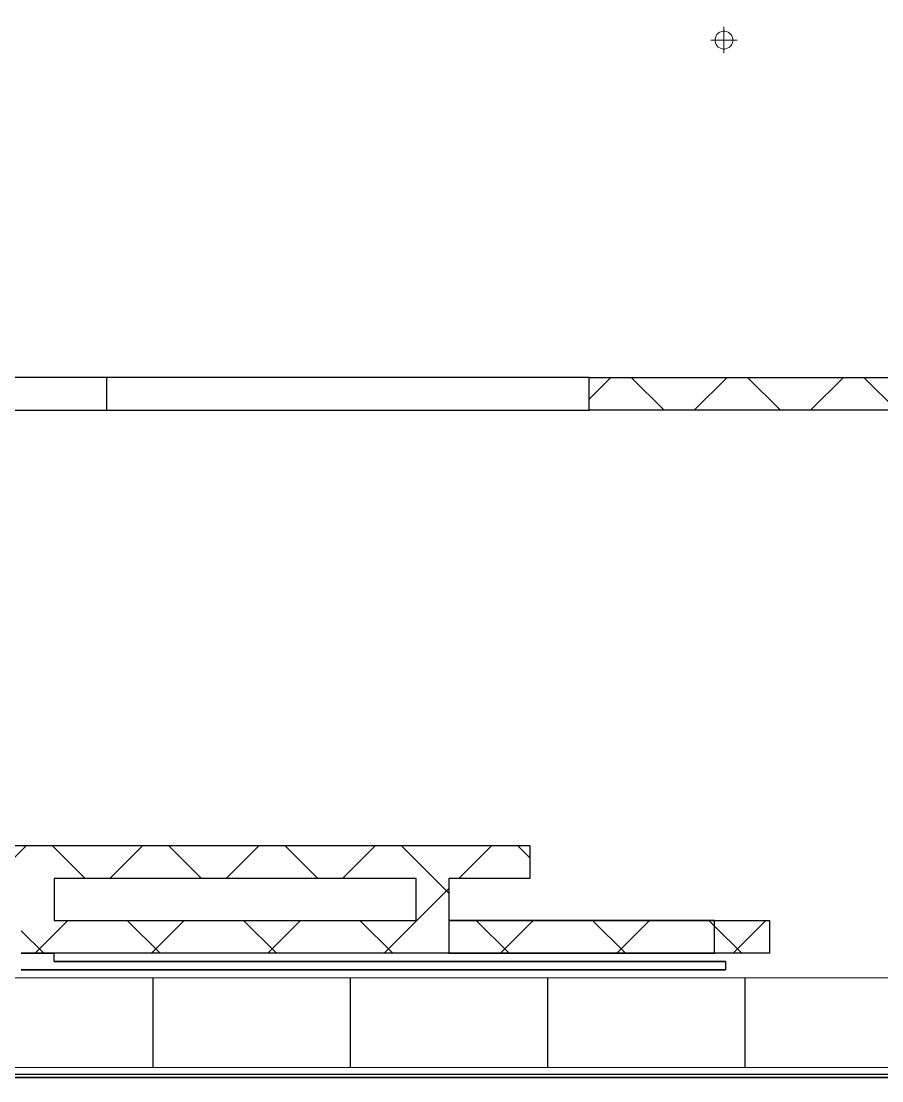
# Model space of a CAD drawing. Header units: millimetres. Extents: x 813027 to 1148939, y -931049 to -10.
# Drawn here: x 990540 to 995771, y -111815 to -105375 of the extents above; entities that cross this region are included whole.
import ezdxf

# ---------------------------------------------------------------- set-up
doc = ezdxf.new("R2010")
doc.units = ezdxf.units.MM
for name, color, linetype, lineweight in [('A-CLNG', 2, 'Continuous', 9), ('A-CLNG-PATT', 2, 'Continuous', 9), ('A-DETL', 1, 'Continuous', 25), ('A-DETL-GENF', 2, 'Continuous', 9), ('A-WALL-PATT', 1, 'Continuous', 25), ('I-WALL', 5, 'Continuous', 25), ('I-WALL-E', 2, 'Continuous', 25), ('P-PIPE', 2, 'Continuous', 9), ('P-PIPE-CNTR', 2, 'Continuous', 9), ('WALL-A', 3, 'Continuous', 25), ('WALL-E', 2, 'Continuous', 25)]:
    doc.layers.add(name, color=color, linetype=linetype, lineweight=lineweight)
pattern_1 = [(45, (-6.33, 1.8), (-353.5534, 353.5534), []), (135, (-6.33, 1.8), (-353.5534, -353.5534), [])]

# ---------------------------------------------------------------- blocks, each defined once
blk = doc.blocks.new('C-2-PP21-AR-4160-01-B_20250829-084021_EXCL')
at = {"layer": 'A-CLNG'}
for p, q in [((-50202.7, -5850), (-56900, -5850)), ((-56900, -5850), (-50202.7, -5850)), ((-56900, -6395), (-41800, -6395)), ((-41800, -6395), (-56900, -6395))]:
    blk.add_line(p, q, dxfattribs=at)
blk = doc.blocks.new('C-2-PP21-AR-4160-01-B_20250829-084416_NEWCL')
blk.add_lwpolyline([(-117350, -5345), (-113350, -5345), (-113350, -5347), (-96550, -5347), (-96550, -2450), (-92235, -2450), (-92235, -6455), (-84190, -6455), (-84190, -5820), (-81330, -5820), (-81330, -5345), (-56900, -5345), (-56900, -6455), (-41740, -6455), (-41740, -2500), (-29350, -2500), (-29350, -5482), (-19750, -5482), (-19750, -5480), (-19400, -5480), (-19400, -7995), (-19350, -7995), (-19350, -9295), (-154550, -9295)])

msp = doc.modelspace()

# ---------------------------------------------------------------- hatches: boundary and pattern name
at = {"layer": 'A-CLNG-PATT', "lineweight": 25}
h = msp.add_hatch(dxfattribs=at)
h.set_pattern_fill('FP_15', color=256, style=0, pattern_type=2)
h.set_pattern_definition([(90, (1036940, -153872.3), (1200, -7e-14), []), (0, (1036940, -153872.3), (0, -2400), [])])
h.paths.add_polyline_path([(997473.7, -111735), (1005290, -111735), (1005290, -111440), (996887.3, -111440), (996887.3, -111190), (990190, -111190), (990190, -111735), (996401.3, -111735)])
at = {"layer": 'A-DETL-GENF'}
h = msp.add_hatch(dxfattribs=at)
h.set_pattern_fill('FP_2', style=0, pattern_type=2)
h.set_pattern_definition(pattern_1)
h.paths.add_polyline_path([(927640, -111190), (927640, -110585), (927440, -110585), (927440, -111040), (926215, -111040), (926215, -110585), (926760.9, -110585), (926760.9, -110385), (926215, -110385), (926215, -107740), (925840, -107740), (925840, -111190), (926698, -111190)])
h.paths.add_polyline_path([(993140, -111040), (994755, -111040), (994755, -110840), (993140, -110840)])
h.paths.add_polyline_path([(986750.1, -110585), (987440, -110585), (987440, -110385), (984440, -110385), (984440, -110585), (985677.7, -110585)])
h.paths.add_polyline_path([(930987.5, -110585), (932240, -110585), (932240, -110385), (929240, -110385), (929240, -110585)])
h.paths.add_polyline_path([(1042720, -103500), (1042920, -103500), (1042920, -100350), (1042720, -100350), (1042720, -103021.7)])
h.paths.add_polyline_path([(1047920, -100425), (1047920, -97275), (1047720, -97275), (1047720, -100425)])
h.paths.add_polyline_path([(896603, -53390.8), (896794.4, -53332.4), (896531.9, -52471.6), (896340.6, -52529.9), (896481.1, -52990.8)])
at = {"layer": 'A-WALL-PATT', "lineweight": 9}
h = msp.add_hatch(dxfattribs=at)
h.set_pattern_fill('FP_2', color=256, style=0, pattern_type=2)
h.set_pattern_definition(pattern_1)
h.paths.add_polyline_path([(1001763.1, -107740), (1005385.2, -107740), (1005385.2, -107540), (993992.4, -107540), (993992.4, -107740)])
h = msp.add_hatch(dxfattribs=at)
h.set_pattern_fill('FP_2', color=256, style=0, pattern_type=2)
h.set_pattern_definition(pattern_1)
h.paths.add_polyline_path([(992940, -110585), (993631.6, -110585), (993631.6, -110385), (987440, -110385), (987440, -110585), (991039.5, -110585)])
h.paths.add_polyline_path([(968520, -110585), (984190, -110585), (984190, -110385), (965710, -110385), (965710, -110585), (967447.6, -110585)])
h = msp.add_hatch(dxfattribs=at)
h.set_pattern_fill('FP_2', color=256, style=0, pattern_type=2)
h.set_pattern_definition(pattern_1)
h.paths.add_polyline_path([(990540, -111040), (990740, -111040), (990740, -110585), (990540, -110585), (990540, -110839)])
h = msp.add_hatch(dxfattribs=at)
h.set_pattern_fill('FP_2', color=256, style=0, pattern_type=2)
h.set_pattern_definition(pattern_1)
h.paths.add_polyline_path([(993140, -110840), (993140, -110585), (992940, -110585), (992940, -110840)])
h = msp.add_hatch(dxfattribs=at)
h.set_pattern_fill('FP_2', color=256, style=0, pattern_type=2)
h.set_pattern_definition(pattern_1)
h.paths.add_polyline_path([(995088.5, -111040), (995088.5, -110840), (994755, -110840), (994755, -111040)])
h.paths.add_polyline_path([(993140, -111040), (993140, -110840), (990740, -110840), (990740, -111040), (992111.9, -111040)])

# ---------------------------------------------------------------- linework, layer by layer
at = {"layer": 'A-DETL'}
for p, q in [((994755, -110840), (993140, -110840)), ((993140, -110840), (993140, -111040)), ((994755, -111040), (994755, -110840)), ((993140, -111040), (994755, -111040))]:
    msp.add_line(p, q, dxfattribs=at)
at = {"layer": 'I-WALL'}
for p, q in [((1005330, -111795), (988020, -111795)), ((988040, -111775), (1005330, -111775))]:
    msp.add_line(p, q, dxfattribs=at)
at = {"layer": 'I-WALL-E'}
for p, q in [((990740, -111090), (994302, -111090)), ((994821.6, -111090), (990740, -111090)), ((994302, -111090), (994821.6, -111090)), ((994821.6, -111090), (994821.6, -111140)), ((990540, -111140), (994821.6, -111140)), ((994302, -111140), (990540, -111140)), ((994821.6, -111140), (994302, -111140))]:
    msp.add_line(p, q, dxfattribs=at)
at = {"layer": 'P-PIPE'}
for start, end in [(106.95748, 196.95748), (16.95748, 106.95748), (286.95748, 16.95748), (196.95748, 286.95748)]:
    msp.add_arc((994811.5, -105489.8), 54.4, start, end, dxfattribs=at)
at = {"layer": 'P-PIPE-CNTR'}
for p, q in [((994811.5, -105569.8), (994811.5, -105409.8)), ((994731.5, -105489.8), (994891.5, -105489.8))]:
    msp.add_line(p, q, dxfattribs=at)
at = {"layer": 'WALL-A'}
for p, q in [((993992.4, -107740), (993992.4, -107540)), ((993992.4, -107540), (1005385.2, -107540)), ((1005385.2, -107740), (993992.4, -107740)), ((987190, -110385), (993631.6, -110385)), ((993631.6, -110385), (993631.6, -110585)), ((992940, -110585), (990740, -110585)), ((990740, -110585), (990740, -110840)), ((992940, -110840), (992940, -110585)), ((993631.6, -110585), (993140, -110585)), ((993140, -110585), (993140, -110840)), ((990740, -110840), (992940, -110840)), ((993140, -110840), (995088.5, -110840)), ((995088.5, -110840), (995088.5, -111040)), ((990740, -111040), (990540, -111040)), ((995088.5, -111040), (990740, -111040))]:
    msp.add_line(p, q, dxfattribs=at)
at = {"layer": 'WALL-E'}
for p, q in [((991059.5, -107540), (989197.1, -107540)), ((991059.5, -107540), (991059.5, -107740)), ((991059.5, -107540), (991059.5, -107740)), ((993992.4, -107540), (991059.5, -107540)), ((989197.1, -107740), (991059.5, -107740)), ((991059.5, -107740), (993992.4, -107740)), ((990540, -111040), (990740, -111040)), ((990740, -111090), (990740, -111040))]:
    msp.add_line(p, q, dxfattribs=at)

# ---------------------------------------------------------------- block references
msp.add_blockref('C-2-PP21-AR-4160-01-B_20250829-084021_EXCL', (1047090, -105340))

# ---------------------------------------------------------------- next in the draw order: block references
msp.add_blockref('C-2-PP21-AR-4160-01-B_20250829-084416_NEWCL', (1047090, -105340))

doc.saveas('drawing.dxf')
